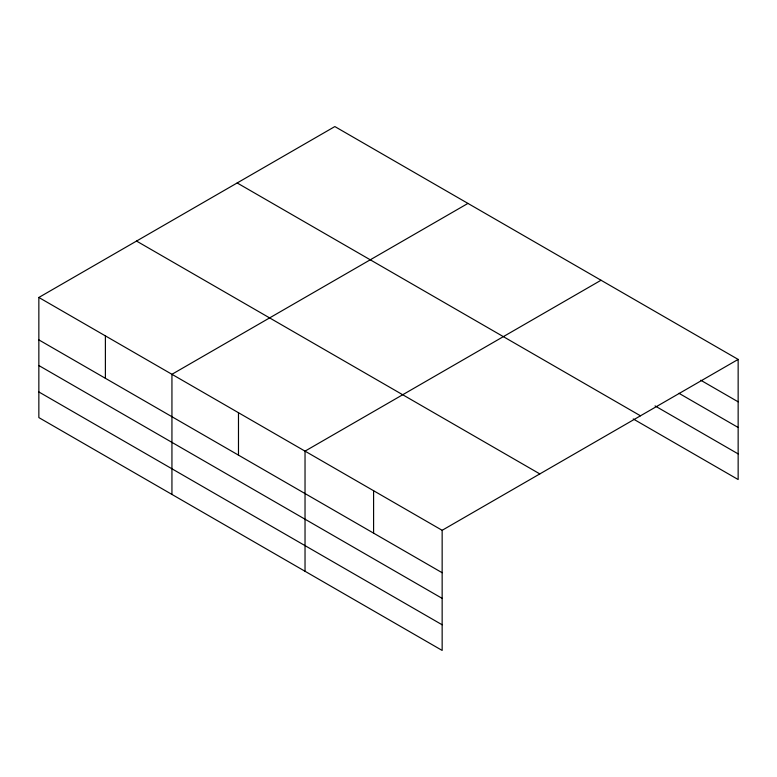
<?xml version="1.0" encoding="UTF-8"?>
<svg xmlns="http://www.w3.org/2000/svg" width="777" height="777" viewBox="0 0 777 777"><rect width="100%" height="100%" fill="white"/><g stroke="black" fill="none" stroke-linecap="round" stroke-linejoin="round"><path stroke-width="1.17" d="M442.152 598.368L442.152 530.303L38.85 297.465L38.85 417.589L442.152 650.436L442.152 598.368L38.85 365.53M38.85 297.465L334.848 126.564L738.15 359.411L738.15 479.535L633.236 418.958M467.939 203.409L171.94 374.3L171.94 494.425M601.029 280.244L305.031 451.136L305.031 571.27M442.152 530.303L738.15 359.411M700.757 380.235L738.15 401.826M678.943 393.288L738.15 427.476M655.05 405.915L738.15 453.894M237.17 182.964L640.471 415.802M136.529 241.064L539.83 473.912M38.85 339.879L442.152 572.727M38.85 391.948L442.152 624.786M373.591 490.724L373.591 533.139M238.481 412.723L238.481 455.137M105.39 335.878L105.39 378.302"/></g></svg>
